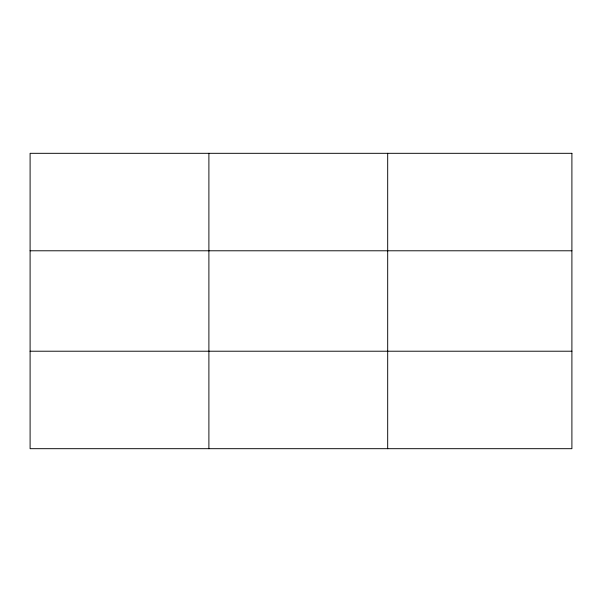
<?xml version="1.0" encoding="UTF-8"?>
<svg xmlns="http://www.w3.org/2000/svg" width="602" height="602" viewBox="0 0 602 602"><rect width="100%" height="100%" fill="white"/><g stroke="black" fill="none" stroke-linecap="round" stroke-linejoin="round"><path stroke-width="0.9" d="M208.894 448.686L208.894 153.314M387.688 448.686L387.688 153.314M30.1 250.786L571.9 250.786M30.1 351.214L571.9 351.214M571.9 153.314L571.9 448.686L30.1 448.686L30.1 153.314L571.9 153.314"/></g></svg>
